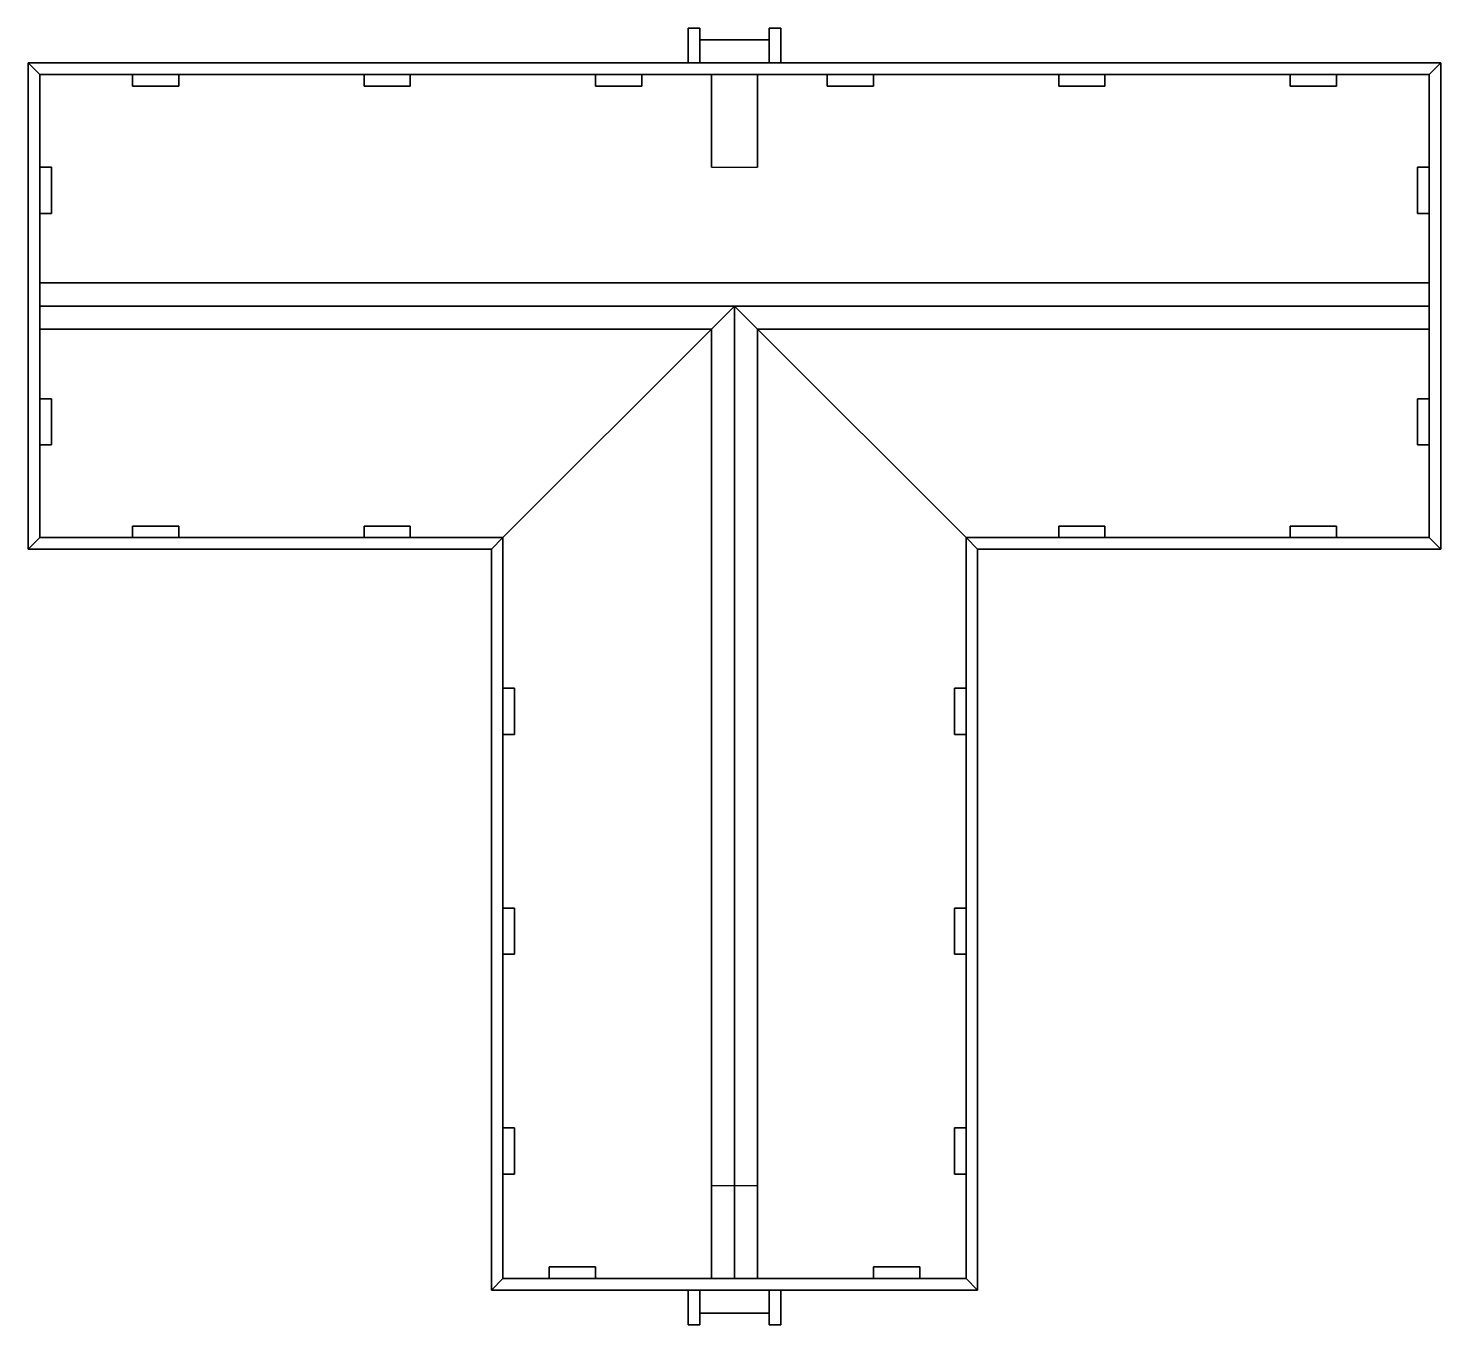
# Model space of a CAD drawing. Extents: x -15.2 to 15.2, y -14 to 14.
import ezdxf

# ---------------------------------------------------------------- set-up
doc = ezdxf.new("R2010")
doc.units = 0
doc.layers.get('0').update_dxf_attribs({"linetype": 'CONTINUOUS'})

msp = doc.modelspace()

# ---------------------------------------------------------------- linework, layer by layer
for points in [[(-1, 14, 0.5), (-1, 14), (-1, 13.25), (-1, 13.25, 0.5)], [(-0.75, 14, 0.5), (-0.75, 14), (-1, 14), (-1, 14, 0.5)], [(-0.75, 13.25, 0.5), (-0.75, 14, 0.5), (-1, 14, 0.5), (-1, 13.25, 0.5)], [(-0.75, 13.75, 0.25), (-0.75, 13.75), (-0.75, 14), (-0.75, 14, 0.5)], [(-0.75, 13.25, 0.25), (-0.75, 13.75, 0.25), (-0.75, 14, 0.5), (-0.75, 13.25, 0.5)], [(0.75, 13.75, 0.25), (0.75, 13.75), (-0.75, 13.75), (-0.75, 13.75, 0.25)], [(0.75, 13.25, 0.25), (0.75, 13.75, 0.25), (-0.75, 13.75, 0.25), (-0.75, 13.25, 0.25)], [(0.75, 14, 0.5), (0.75, 14), (0.75, 13.75), (0.75, 13.75, 0.25)], [(1, 14, 0.5), (1, 14), (0.75, 14), (0.75, 14, 0.5)], [(0.75, 14, 0.5), (0.75, 13.75, 0.25), (0.75, 13.25, 0.25), (0.75, 13.25, 0.5)], [(1, 13.25, 0.5), (1, 14, 0.5), (0.75, 14, 0.5), (0.75, 13.25, 0.5)], [(1, 13.25), (1, 14), (1, 14, 0.5), (1, 13.25, 0.5)], [(-15.25, 13.25, 0.5), (-15.25, 13.25), (-15.25, 2.75), (-15.25, 2.75, 0.5)], [(15.25, 13.25, 0.5), (15.25, 13.25), (-15.25, 13.25), (-15.25, 13.25, 0.5)], [(-15, 13, 0.5), (-15.25, 13.25, 0.5), (-15.25, 2.75, 0.5), (-15, 3, 0.5)], [(15, 13, 0.5), (15.25, 13.25, 0.5), (-15.25, 13.25, 0.5), (-15, 13, 0.5)], [(0.75, 13.25, 0.5), (0.75, 13.25, 0.25), (-0.75, 13.25, 0.25), (-0.75, 13.25, 0.5)], [(15, 3, 0.5), (15.25, 2.75, 0.5), (15.25, 13.25, 0.5), (15, 13, 0.5)], [(15.25, 2.75, 0.5), (15.25, 2.75), (15.25, 13.25), (15.25, 13.25, 0.5)], [(-15, 11, 1.25), (-15, 13, 0.5), (-15, 3, 0.5), (-15, 5, 1.25)], [(15, 8.5, 4.5), (15, 13, 3), (-15, 13, 3), (-15, 8.5, 4.5)], [(-15, 8.5, 4.5), (-15, 13, 3), (-15, 3, 3), (-15, 7.5, 4.5)], [(-2, 13, 1.25), (-0.5, 13, 0.5), (-15, 13, 0.5), (-13, 13, 1.25)], [(-13, 13, 2.25), (-13, 13, 1.25), (-15, 13, 0.5), (-15, 13, 3)], [(-0.5, 13, 2.75), (-2, 13, 2.25), (-13, 13, 2.25), (-15, 13, 3)], [(15, 13, 3), (0.5, 13, 2.75), (-0.5, 13, 2.75), (-15, 13, 3)], [(-15, 11, 1.25), (-15, 11, 2.25), (-15, 13, 3), (-15, 13, 0.5)], [(-15, 13, 3), (-15, 11, 2.25), (-15, 5, 2.25), (-15, 3, 3)], [(-13, 12.75, 2.25), (-13, 12.75, 1.25), (-13, 13, 1.25), (-13, 13, 2.25)], [(-13, 12.75, 1.25), (-12, 12.75, 1.25), (-12, 13, 1.25), (-13, 13, 1.25)], [(-12, 12.75, 1.25), (-12, 12.75, 2.25), (-12, 13, 2.25), (-12, 13, 1.25)], [(-12, 13, 1.25), (-12, 13, 2.25), (-8, 13, 2.25), (-8, 13, 1.25)], [(-8, 12.75, 2.25), (-8, 12.75, 1.25), (-8, 13, 1.25), (-8, 13, 2.25)], [(-8, 12.75, 1.25), (-7, 12.75, 1.25), (-7, 13, 1.25), (-8, 13, 1.25)], [(-7, 12.75, 1.25), (-7, 12.75, 2.25), (-7, 13, 2.25), (-7, 13, 1.25)], [(-7, 13, 1.25), (-7, 13, 2.25), (-3, 13, 2.25), (-3, 13, 1.25)], [(-3, 12.75, 2.25), (-3, 12.75, 1.25), (-3, 13, 1.25), (-3, 13, 2.25)], [(-3, 12.75, 1.25), (-2, 12.75, 1.25), (-2, 13, 1.25), (-3, 13, 1.25)], [(-2, 12.75, 1.25), (-2, 12.75, 2.25), (-2, 13, 2.25), (-2, 13, 1.25)], [(-2, 13, 1.25), (-2, 13, 2.25), (-0.5, 13, 2.75), (-0.5, 13, 0.5)], [(-0.5, 11, 0.5), (-0.5, 13, 0.5), (-0.5, 13, 2.75), (-0.5, 11, 2.75)], [(0.5, 11, 0.5), (0.5, 13, 0.5), (-0.5, 13, 0.5), (-0.5, 11, 0.5)], [(0.5, 11, 2.75), (0.5, 13, 2.75), (0.5, 13, 0.5), (0.5, 11, 0.5)], [(2, 13, 2.25), (2, 13, 1.25), (0.5, 13, 0.5), (0.5, 13, 2.75)], [(15, 13, 3), (13, 13, 2.25), (2, 13, 2.25), (0.5, 13, 2.75)], [(2, 13, 1.25), (13, 13, 1.25), (15, 13, 0.5), (0.5, 13, 0.5)], [(2, 12.75, 2.25), (2, 12.75, 1.25), (2, 13, 1.25), (2, 13, 2.25)], [(2, 12.75, 1.25), (3, 12.75, 1.25), (3, 13, 1.25), (2, 13, 1.25)], [(3, 12.75, 1.25), (3, 12.75, 2.25), (3, 13, 2.25), (3, 13, 1.25)], [(7, 13, 2.25), (7, 13, 1.25), (3, 13, 1.25), (3, 13, 2.25)], [(7, 12.75, 2.25), (7, 12.75, 1.25), (7, 13, 1.25), (7, 13, 2.25)], [(7, 12.75, 1.25), (8, 12.75, 1.25), (8, 13, 1.25), (7, 13, 1.25)], [(8, 12.75, 1.25), (8, 12.75, 2.25), (8, 13, 2.25), (8, 13, 1.25)], [(12, 13, 2.25), (12, 13, 1.25), (8, 13, 1.25), (8, 13, 2.25)], [(12, 12.75, 2.25), (12, 12.75, 1.25), (12, 13, 1.25), (12, 13, 2.25)], [(12, 12.75, 1.25), (13, 12.75, 1.25), (13, 13, 1.25), (12, 13, 1.25)], [(13, 12.75, 1.25), (13, 12.75, 2.25), (13, 13, 2.25), (13, 13, 1.25)], [(13, 13, 1.25), (13, 13, 2.25), (15, 13, 3), (15, 13, 0.5)], [(15, 3, 3), (15, 5, 2.25), (15, 11, 2.25), (15, 13, 3)], [(15, 11, 2.25), (15, 11, 1.25), (15, 13, 0.5), (15, 13, 3)], [(15, 5, 1.25), (15, 3, 0.5), (15, 13, 0.5), (15, 11, 1.25)], [(15, 7.5, 4.5), (15, 3, 3), (15, 13, 3), (15, 8.5, 4.5)], [(-12, 12.75, 2.25), (-12, 12.75, 1.25), (-13, 12.75, 1.25), (-13, 12.75, 2.25)], [(-7, 12.75, 2.25), (-7, 12.75, 1.25), (-8, 12.75, 1.25), (-8, 12.75, 2.25)], [(-2, 12.75, 2.25), (-2, 12.75, 1.25), (-3, 12.75, 1.25), (-3, 12.75, 2.25)], [(3, 12.75, 2.25), (3, 12.75, 1.25), (2, 12.75, 1.25), (2, 12.75, 2.25)], [(8, 12.75, 2.25), (8, 12.75, 1.25), (7, 12.75, 1.25), (7, 12.75, 2.25)], [(13, 12.75, 2.25), (13, 12.75, 1.25), (12, 12.75, 1.25), (12, 12.75, 2.25)], [(-14.75, 11, 1.25), (-14.75, 11, 2.25), (-15, 11, 2.25), (-15, 11, 1.25)], [(-14.75, 10, 1.25), (-14.75, 11, 1.25), (-15, 11, 1.25), (-15, 10, 1.25)], [(-14.75, 11, 2.25), (-14.75, 11, 1.25), (-14.75, 10, 1.25), (-14.75, 10, 2.25)], [(14.75, 11, 2.25), (14.75, 11, 1.25), (15, 11, 1.25), (15, 11, 2.25)], [(14.75, 10, 2.25), (14.75, 10, 1.25), (14.75, 11, 1.25), (14.75, 11, 2.25)], [(14.75, 11, 1.25), (14.75, 10, 1.25), (15, 10, 1.25), (15, 11, 1.25)], [(-14.75, 10, 2.25), (-14.75, 10, 1.25), (-15, 10, 1.25), (-15, 10, 2.25)], [(-15, 10, 2.25), (-15, 10, 1.25), (-15, 6, 1.25), (-15, 6, 2.25)], [(14.75, 10, 1.25), (14.75, 10, 2.25), (15, 10, 2.25), (15, 10, 1.25)], [(15, 6, 2.25), (15, 6, 1.25), (15, 10, 1.25), (15, 10, 2.25)], [(-15, 8, 4.75), (15, 8, 4.75), (15, 8.5, 4.5), (-15, 8.5, 4.5)], [(-15, 7.5, 4.5), (-15, 8, 4.75), (-15, 8, 4.75), (-15, 8.5, 4.5)], [(15, 8.5, 4.5), (15, 8, 4.75), (15, 8, 4.75), (15, 7.5, 4.5)], [(-15, 8, 4.75), (15, 8, 4.75), (15, 8, 4.75), (-15, 8, 4.75)], [(-0.5, 7.5, 4.5), (0, 8, 4.75), (-15, 8, 4.75), (-15, 7.5, 4.5)], [(-0.5, -13, 4.5), (0, -13, 4.75), (0, 8, 4.75), (-0.5, 7.5, 4.5)], [(0, 8, 4.75), (0, -13, 4.75), (0.5, -13, 4.5), (0.5, 7.5, 4.5)], [(0, 8, 4.75), (0, -13, 4.75), (0, -13, 4.75), (0, 8, 4.75)], [(0.5, 7.5, 4.5), (15, 7.5, 4.5), (15, 8, 4.75), (0, 8, 4.75)], [(-15, 3, 3), (-5, 3, 3), (-0.5, 7.5, 4.5), (-15, 7.5, 4.5)], [(-5, 3, 3), (-5, -13, 3), (-0.5, -13, 4.5), (-0.5, 7.5, 4.5)], [(0.5, -13, 4.5), (5, -13, 3), (5, 3, 3), (0.5, 7.5, 4.5)], [(5, 3, 3), (15, 3, 3), (15, 7.5, 4.5), (0.5, 7.5, 4.5)], [(-14.75, 6, 1.25), (-14.75, 6, 2.25), (-15, 6, 2.25), (-15, 6, 1.25)], [(-14.75, 5, 1.25), (-14.75, 6, 1.25), (-15, 6, 1.25), (-15, 5, 1.25)], [(-14.75, 6, 2.25), (-14.75, 6, 1.25), (-14.75, 5, 1.25), (-14.75, 5, 2.25)], [(14.75, 5, 2.25), (14.75, 5, 1.25), (14.75, 6, 1.25), (14.75, 6, 2.25)], [(14.75, 6, 2.25), (14.75, 6, 1.25), (15, 6, 1.25), (15, 6, 2.25)], [(14.75, 6, 1.25), (14.75, 5, 1.25), (15, 5, 1.25), (15, 6, 1.25)], [(-14.75, 5, 2.25), (-14.75, 5, 1.25), (-15, 5, 1.25), (-15, 5, 2.25)], [(-15, 5, 2.25), (-15, 5, 1.25), (-15, 3, 0.5), (-15, 3, 3)], [(14.75, 5, 1.25), (14.75, 5, 2.25), (15, 5, 2.25), (15, 5, 1.25)], [(15, 5, 1.25), (15, 5, 2.25), (15, 3, 3), (15, 3, 0.5)], [(-13, 3.25, 2.25), (-13, 3.25, 1.25), (-12, 3.25, 1.25), (-12, 3.25, 2.25)], [(-13, 3.25, 1.25), (-13, 3.25, 2.25), (-13, 3, 2.25), (-13, 3, 1.25)], [(-12, 3.25, 1.25), (-13, 3.25, 1.25), (-13, 3, 1.25), (-12, 3, 1.25)], [(-12, 3.25, 2.25), (-12, 3.25, 1.25), (-12, 3, 1.25), (-12, 3, 2.25)], [(-8, 3.25, 2.25), (-8, 3.25, 1.25), (-7, 3.25, 1.25), (-7, 3.25, 2.25)], [(-8, 3.25, 1.25), (-8, 3.25, 2.25), (-8, 3, 2.25), (-8, 3, 1.25)], [(-7, 3.25, 1.25), (-8, 3.25, 1.25), (-8, 3, 1.25), (-7, 3, 1.25)], [(-7, 3.25, 2.25), (-7, 3.25, 1.25), (-7, 3, 1.25), (-7, 3, 2.25)], [(7, 3.25, 2.25), (7, 3.25, 1.25), (8, 3.25, 1.25), (8, 3.25, 2.25)], [(7, 3.25, 1.25), (7, 3.25, 2.25), (7, 3, 2.25), (7, 3, 1.25)], [(8, 3.25, 1.25), (7, 3.25, 1.25), (7, 3, 1.25), (8, 3, 1.25)], [(8, 3.25, 2.25), (8, 3.25, 1.25), (8, 3, 1.25), (8, 3, 2.25)], [(12, 3.25, 1.25), (12, 3.25, 2.25), (12, 3, 2.25), (12, 3, 1.25)], [(12, 3.25, 2.25), (12, 3.25, 1.25), (13, 3.25, 1.25), (13, 3.25, 2.25)], [(13, 3.25, 1.25), (12, 3.25, 1.25), (12, 3, 1.25), (13, 3, 1.25)], [(13, 3.25, 2.25), (13, 3.25, 1.25), (13, 3, 1.25), (13, 3, 2.25)], [(-15.25, 2.75, 0.5), (-5.25, 2.75, 0.5), (-5, 3, 0.5), (-15, 3, 0.5)], [(-15.25, 2.75), (-5.25, 2.75), (-5.25, 2.75, 0.5), (-15.25, 2.75, 0.5)], [(-13, 3, 2.25), (-7, 3, 2.25), (-5, 3, 3), (-15, 3, 3)], [(-13, 3, 1.25), (-13, 3, 2.25), (-15, 3, 3), (-15, 3, 0.5)], [(-7, 3, 1.25), (-13, 3, 1.25), (-15, 3, 0.5), (-5, 3, 0.5)], [(-12, 3, 2.25), (-12, 3, 1.25), (-8, 3, 1.25), (-8, 3, 2.25)], [(-7, 3, 2.25), (-7, 3, 1.25), (-5, 3, 0.5), (-5, 3, 3)], [(-5.25, 2.75, 0.5), (-5.25, -13.25, 0.5), (-5, -13, 0.5), (-5, 3, 0.5)], [(-5.25, 2.75), (-5.25, -13.25), (-5.25, -13.25, 0.5), (-5.25, 2.75, 0.5)], [(-5, -0.25, 2.25), (-5, -10.75, 2.25), (-5, -13, 3), (-5, 3, 3)], [(-5, -10.75, 1.25), (-5, -0.25, 1.25), (-5, 3, 0.5), (-5, -13, 0.5)], [(-5, -0.25, 1.25), (-5, -0.25, 2.25), (-5, 3, 3), (-5, 3, 0.5)], [(5, -10.75, 1.25), (5, -13, 0.5), (5, 3, 0.5), (5, -0.25, 1.25)], [(7, 3, 2.25), (13, 3, 2.25), (15, 3, 3), (5, 3, 3)], [(5.25, 2.75, 0.5), (15.25, 2.75, 0.5), (15, 3, 0.5), (5, 3, 0.5)], [(5, -13, 0.5), (5.25, -13.25, 0.5), (5.25, 2.75, 0.5), (5, 3, 0.5)], [(5, -0.25, 2.25), (5, -0.25, 1.25), (5, 3, 0.5), (5, 3, 3)], [(5, -13, 3), (5, -10.75, 2.25), (5, -0.25, 2.25), (5, 3, 3)], [(7, 3, 1.25), (7, 3, 2.25), (5, 3, 3), (5, 3, 0.5)], [(13, 3, 1.25), (7, 3, 1.25), (5, 3, 0.5), (15, 3, 0.5)], [(5.25, 2.75), (15.25, 2.75), (15.25, 2.75, 0.5), (5.25, 2.75, 0.5)], [(5.25, -13.25, 0.5), (5.25, -13.25), (5.25, 2.75), (5.25, 2.75, 0.5)], [(8, 3, 2.25), (8, 3, 1.25), (12, 3, 1.25), (12, 3, 2.25)], [(13, 3, 2.25), (13, 3, 1.25), (15, 3, 0.5), (15, 3, 3)], [(-4.75, -0.25, 1.25), (-4.75, -0.25, 2.25), (-5, -0.25, 2.25), (-5, -0.25, 1.25)], [(-4.75, -1.25, 1.25), (-4.75, -0.25, 1.25), (-5, -0.25, 1.25), (-5, -1.25, 1.25)], [(-4.75, -0.25, 2.25), (-4.75, -0.25, 1.25), (-4.75, -1.25, 1.25), (-4.75, -1.25, 2.25)], [(4.75, -1.25, 2.25), (4.75, -1.25, 1.25), (4.75, -0.25, 1.25), (4.75, -0.25, 2.25)], [(4.75, -0.25, 2.25), (4.75, -0.25, 1.25), (5, -0.25, 1.25), (5, -0.25, 2.25)], [(4.75, -0.25, 1.25), (4.75, -1.25, 1.25), (5, -1.25, 1.25), (5, -0.25, 1.25)], [(-4.75, -1.25, 2.25), (-4.75, -1.25, 1.25), (-5, -1.25, 1.25), (-5, -1.25, 2.25)], [(-5, -1.25, 2.25), (-5, -1.25, 1.25), (-5, -5, 1.25), (-5, -5, 2.25)], [(4.75, -1.25, 1.25), (4.75, -1.25, 2.25), (5, -1.25, 2.25), (5, -1.25, 1.25)], [(5, -5, 2.25), (5, -5, 1.25), (5, -1.25, 1.25), (5, -1.25, 2.25)], [(-4.75, -5, 1.25), (-4.75, -5, 2.25), (-5, -5, 2.25), (-5, -5, 1.25)], [(-4.75, -6, 1.25), (-4.75, -5, 1.25), (-5, -5, 1.25), (-5, -6, 1.25)], [(-4.75, -5, 2.25), (-4.75, -5, 1.25), (-4.75, -6, 1.25), (-4.75, -6, 2.25)], [(4.75, -5, 2.25), (4.75, -5, 1.25), (5, -5, 1.25), (5, -5, 2.25)], [(4.75, -6, 2.25), (4.75, -6, 1.25), (4.75, -5, 1.25), (4.75, -5, 2.25)], [(4.75, -5, 1.25), (4.75, -6, 1.25), (5, -6, 1.25), (5, -5, 1.25)], [(-4.75, -6, 2.25), (-4.75, -6, 1.25), (-5, -6, 1.25), (-5, -6, 2.25)], [(-5, -6, 2.25), (-5, -6, 1.25), (-5, -9.75, 1.25), (-5, -9.75, 2.25)], [(4.75, -6, 1.25), (4.75, -6, 2.25), (5, -6, 2.25), (5, -6, 1.25)], [(5, -9.75, 2.25), (5, -9.75, 1.25), (5, -6, 1.25), (5, -6, 2.25)], [(-4.75, -9.75, 1.25), (-4.75, -9.75, 2.25), (-5, -9.75, 2.25), (-5, -9.75, 1.25)], [(-4.75, -10.75, 1.25), (-4.75, -9.75, 1.25), (-5, -9.75, 1.25), (-5, -10.75, 1.25)], [(-4.75, -9.75, 2.25), (-4.75, -9.75, 1.25), (-4.75, -10.75, 1.25), (-4.75, -10.75, 2.25)], [(4.75, -10.75, 2.25), (4.75, -10.75, 1.25), (4.75, -9.75, 1.25), (4.75, -9.75, 2.25)], [(4.75, -9.75, 2.25), (4.75, -9.75, 1.25), (5, -9.75, 1.25), (5, -9.75, 2.25)], [(4.75, -9.75, 1.25), (4.75, -10.75, 1.25), (5, -10.75, 1.25), (5, -9.75, 1.25)], [(-4.75, -10.75, 2.25), (-4.75, -10.75, 1.25), (-5, -10.75, 1.25), (-5, -10.75, 2.25)], [(-5, -10.75, 2.25), (-5, -10.75, 1.25), (-5, -13, 0.5), (-5, -13, 3)], [(4.75, -10.75, 1.25), (4.75, -10.75, 2.25), (5, -10.75, 2.25), (5, -10.75, 1.25)], [(5, -10.75, 1.25), (5, -10.75, 2.25), (5, -13, 3), (5, -13, 0.5)], [(-0.5, -11, 0.5), (-0.5, -13, 0.5), (0.5, -13, 0.5), (0.5, -11, 0.5)], [(-0.5, -11, 2.75), (-0.5, -13, 2.75), (-0.5, -13, 0.5), (-0.5, -11, 0.5)], [(0.5, -11, 0.5), (0.5, -13, 0.5), (0.5, -13, 2.75), (0.5, -11, 2.75)], [(-4, -12.75, 2.25), (-4, -12.75, 1.25), (-3, -12.75, 1.25), (-3, -12.75, 2.25)], [(-3, -12.75, 1.25), (-4, -12.75, 1.25), (-4, -13, 1.25), (-3, -13, 1.25)], [(-4, -12.75, 1.25), (-4, -12.75, 2.25), (-4, -13, 2.25), (-4, -13, 1.25)], [(-3, -12.75, 2.25), (-3, -12.75, 1.25), (-3, -13, 1.25), (-3, -13, 2.25)], [(3, -12.75, 1.25), (3, -12.75, 2.25), (3, -13, 2.25), (3, -13, 1.25)], [(3, -12.75, 2.25), (3, -12.75, 1.25), (4, -12.75, 1.25), (4, -12.75, 2.25)], [(4, -12.75, 1.25), (3, -12.75, 1.25), (3, -13, 1.25), (4, -13, 1.25)], [(4, -12.75, 2.25), (4, -12.75, 1.25), (4, -13, 1.25), (4, -13, 2.25)], [(-5, -13, 0.5), (-5.25, -13.25, 0.5), (5.25, -13.25, 0.5), (5, -13, 0.5)], [(-5, -13, 3), (-0.5, -13, 2.75), (0.5, -13, 2.75), (5, -13, 3)], [(-0.5, -13, 4.5), (-5, -13, 3), (5, -13, 3), (0.5, -13, 4.5)], [(-4, -13, 1.25), (-5, -13, 0.5), (-0.5, -13, 0.5), (-3, -13, 1.25)], [(-5, -13, 3), (-4, -13, 2.25), (-3, -13, 2.25), (-0.5, -13, 2.75)], [(-5, -13, 3), (-5, -13, 0.5), (-4, -13, 1.25), (-4, -13, 2.25)], [(-3, -13, 2.25), (-3, -13, 1.25), (-0.5, -13, 0.5), (-0.5, -13, 2.75)], [(0.5, -13, 4.5), (0, -13, 4.75), (0, -13, 4.75), (-0.5, -13, 4.5)], [(0.5, -13, 2.75), (0.5, -13, 0.5), (3, -13, 1.25), (3, -13, 2.25)], [(0.5, -13, 2.75), (3, -13, 2.25), (4, -13, 2.25), (5, -13, 3)], [(3, -13, 1.25), (0.5, -13, 0.5), (5, -13, 0.5), (4, -13, 1.25)], [(4, -13, 2.25), (4, -13, 1.25), (5, -13, 0.5), (5, -13, 3)], [(-5.25, -13.25, 0.5), (-5.25, -13.25), (-1, -13.25), (-1, -13.25, 0.5)], [(-1, -13.25, 0.5), (-1, -14, 0.5), (-0.75, -14, 0.5), (-0.75, -13.25, 0.5)], [(-1, -13.25), (-1, -14), (-1, -14, 0.5), (-1, -13.25, 0.5)], [(-0.75, -13.25, 0.25), (-0.75, -13.75, 0.25), (0.75, -13.75, 0.25), (0.75, -13.25, 0.25)], [(-0.75, -14, 0.5), (-0.75, -13.75, 0.25), (-0.75, -13.25, 0.25), (-0.75, -13.25, 0.5)], [(-0.75, -13.25, 0.5), (-0.75, -13.25, 0.25), (0.75, -13.25, 0.25), (0.75, -13.25, 0.5)], [(0.75, -13.25, 0.25), (0.75, -13.75, 0.25), (0.75, -14, 0.5), (0.75, -13.25, 0.5)], [(0.75, -13.25, 0.5), (0.75, -14, 0.5), (1, -14, 0.5), (1, -13.25, 0.5)], [(1, -14, 0.5), (1, -14), (1, -13.25), (1, -13.25, 0.5)], [(1, -13.25, 0.5), (1, -13.25), (5.25, -13.25), (5.25, -13.25, 0.5)], [(-1, -14, 0.5), (-1, -14), (-0.75, -14), (-0.75, -14, 0.5)], [(-0.75, -13.75, 0.25), (-0.75, -13.75), (0.75, -13.75), (0.75, -13.75, 0.25)], [(-0.75, -14, 0.5), (-0.75, -14), (-0.75, -13.75), (-0.75, -13.75, 0.25)], [(0.75, -13.75, 0.25), (0.75, -13.75), (0.75, -14), (0.75, -14, 0.5)], [(0.75, -14, 0.5), (0.75, -14), (1, -14), (1, -14, 0.5)]]:
    msp.add_3dface(points)

doc.saveas('drawing.dxf')
